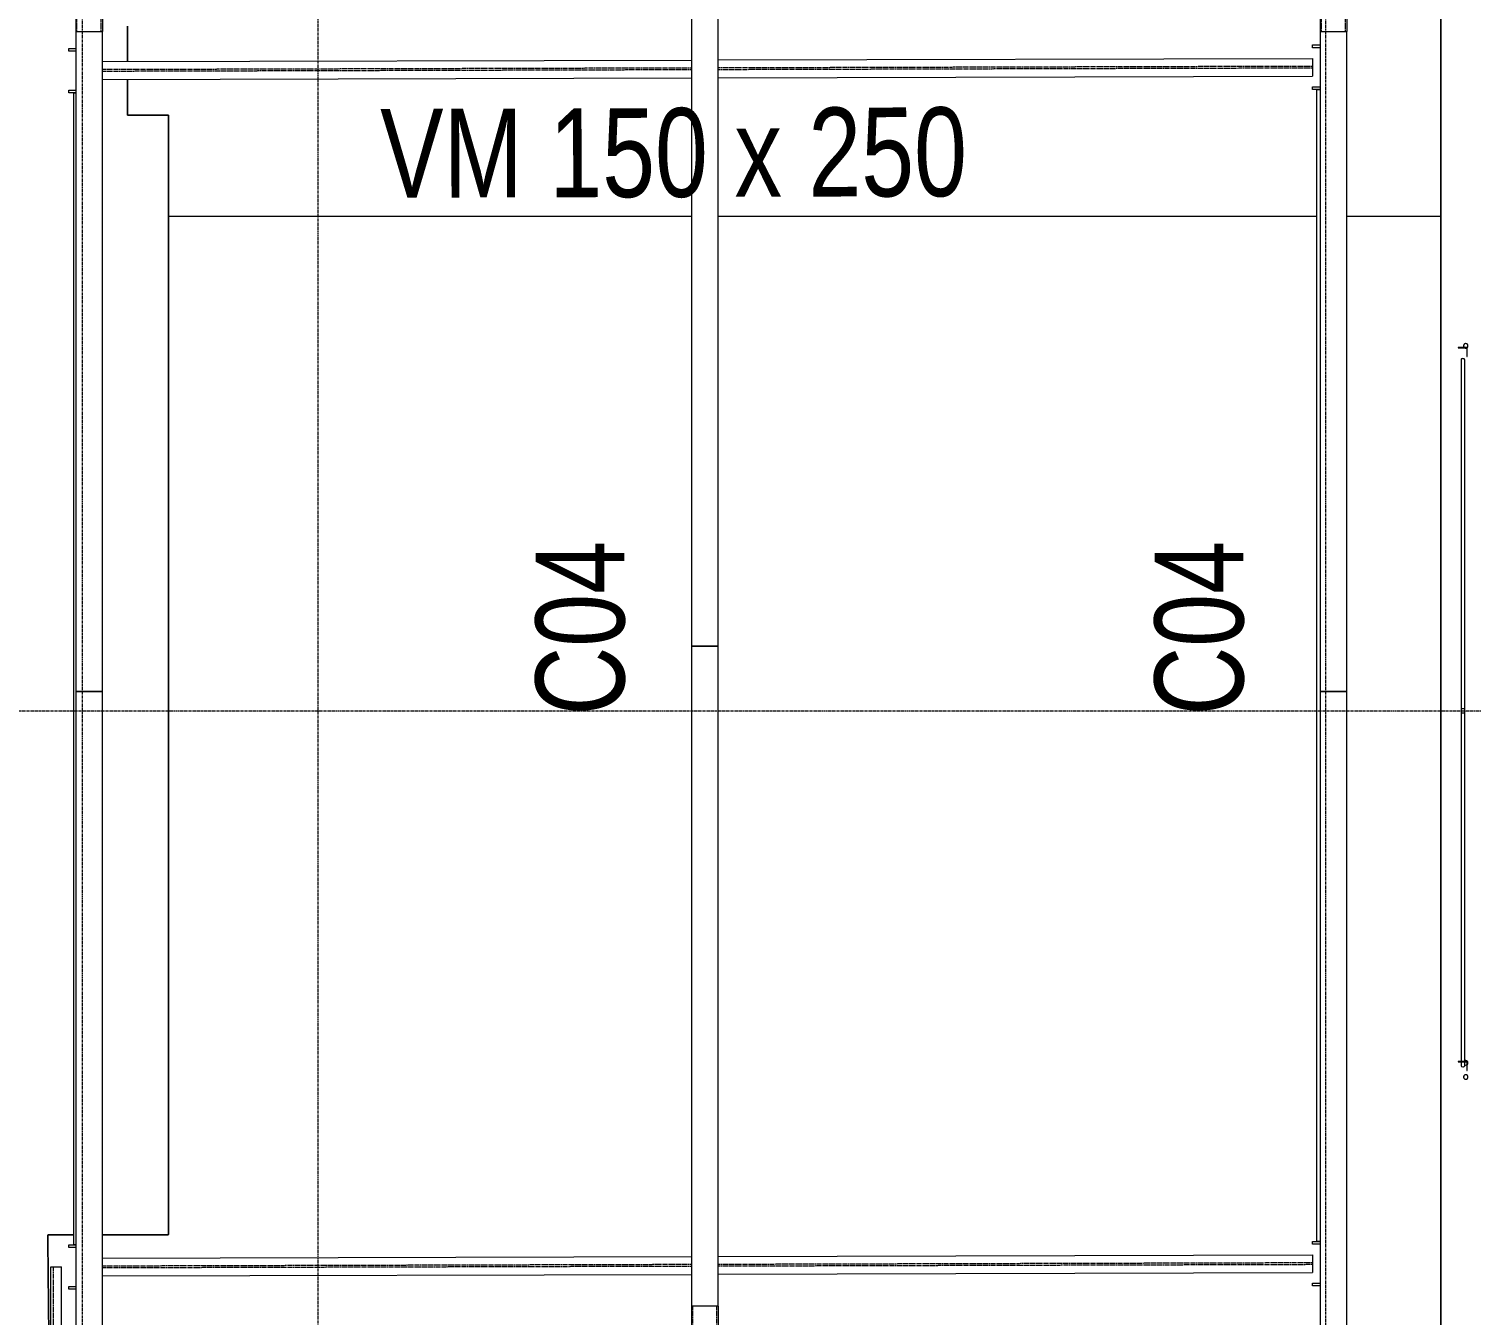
# Model space of a CAD drawing. Header units: centimetres. Extents: x -14291 to 3948, y -1225 to 8033.
# Drawn here: x -13278 to -12466, y 4739 to 5462 of the extents above; entities that cross this region are included whole.
import ezdxf

# ---------------------------------------------------------------- set-up
doc = ezdxf.new("R2010")
doc.units = ezdxf.units.CM
for name, pattern in [('_Overhead', [0.47625, 0.3175, -0.15875]), ('Grid Line', [2.2225, 1.27, -0.3175, 0.3175, -0.3175]), ('Hidden', [0.714375, 0.47625, -0.238125])]:
    doc.linetypes.add(name, pattern=pattern)
for name, color, linetype, lineweight in [('A-FLOR', 7, 'Continuous', 9), ('A-GENM', 7, 'Continuous', 9), ('S-BEAM', 7, 'Continuous', 9), ('S-BEAM-IDEN', 7, 'Continuous', 18), ('S-COLS', 7, 'Continuous', 9), ('S-GRID', 7, 'Continuous', 9)]:
    doc.layers.add(name, color=color, linetype=linetype, lineweight=lineweight)
doc.styles.add('Century Gothic_1', font='GOTHIC.TTF', dxfattribs={"width": 0.8, "height": 50})

# ---------------------------------------------------------------- blocks, each defined once
blk = doc.blocks.new('M_RVR_PERFIL L - M_RVR_PERFIL L-1665883-N01 - Planta Envigados')
at = {"layer": 'S-BEAM'}
for p, q in [((2.5, 2.5), (-2.5, 2.5)), ((-2.5, 2.5), (-2.5, 2.31)), ((-2.5, 2.31), (2.31, 2.31)), ((2.31, 2.31), (2.31, -2.5)), ((2.5, -2.5), (2.5, 2.5)), ((2.31, -2.5), (2.5, -2.5))]:
    blk.add_line(p, q, dxfattribs=at)
blk = doc.blocks.new('M_RVR_PERFIL L - M_RVR_PERFIL L-1665884-N01 - Planta Envigados')
at = {"layer": 'S-BEAM'}
for p, q in [((2.5, 2.5), (-2.5, 2.5)), ((-2.5, 2.5), (-2.5, 2.31)), ((-2.5, 2.31), (2.31, 2.31)), ((2.31, 2.31), (2.31, -2.5)), ((2.5, -2.5), (2.5, 2.5)), ((2.31, -2.5), (2.5, -2.5))]:
    blk.add_line(p, q, dxfattribs=at)
blk = doc.blocks.new('Costaneras Perfil C - 50 x 250-1666462-N01 - Planta Envigados')
at = {"layer": 'S-BEAM'}
for p, q in [((866.63, -12.2), (-3019.72, -12.2)), ((-3019.72, -12.5), (866.63, -12.5))]:
    blk.add_line(p, q, dxfattribs=at)
blk = doc.blocks.new('RVR_Tensor - d_25 mm-V24-N01 - Planta Envigados')
at = {"layer": 'A-GENM', "color": 8, "true_color": 0x808080}
for start, end in [(0, 180), (150, 180), (180, 225), (180, 210), (15, 120), (315, 360), (255, 285), (255, 285), (315, 345)]:
    blk.add_arc((0, 0), 1.25, start, end, dxfattribs=at)
blk = doc.blocks.new('RVR_Tensor - d_25 mm-V25-N01 - Planta Envigados')
at = {"layer": 'A-GENM', "color": 8, "true_color": 0x808080}
for start, end in [(0, 180), (150, 180), (180, 360), (180, 210), (15, 120), (240, 345)]:
    blk.add_arc((0, 0), 1.25, start, end, dxfattribs=at)
blk = doc.blocks.new('RVR_Tensor - d_25 mm-V26-N01 - Planta Envigados')
at = {"layer": 'A-GENM', "color": 8, "true_color": 0x808080}
for start, end in [(0, 120), (15, 120), (315, 360), (240, 285), (240, 285), (315, 345)]:
    blk.add_arc((0, 0), 1.25, start, end, dxfattribs=at)
blk = doc.blocks.new('RVR_Tensor angular - d_25 mm-1668533-N01 - Planta Envigados')
at = {"layer": 'A-GENM', "color": 8, "true_color": 0x808080}
for p, q in [((196.99, 1), (-0.01, 1)), ((-0.01, -1), (196.99, -1))]:
    blk.add_line(p, q, dxfattribs=at)
for centre, start_param, end_param in [((-0.01, 0), 0, 1.570796), ((196.99, 0), 4.712389, 7.853982), ((-0.01, 0), 1.570796, 3.141593), ((196.99, 0), 1.570796, 4.712389)]:
    blk.add_ellipse(centre, major_axis=(0, 1), ratio=0.615661, start_param=start_param, end_param=end_param, dxfattribs=at)
blk = doc.blocks.new('RVR_Tensor angular - d_25 mm-V28-N01 - Planta Envigados')
at = {"layer": 'A-GENM', "color": 8, "true_color": 0x808080}
for p, q in [((2.31, 1), (-0.01, 1)), ((199.17, 1), (2.5, 1)), ((-0.01, -1), (2.36, -1)), ((2.5, -1), (199.17, -1))]:
    blk.add_line(p, q, dxfattribs=at)
for centre, start_param, end_param in [((-0.01, 0), 0, 1.570796), ((199.17, 0), 4.712389, 7.853982), ((-0.01, 0), 1.570796, 3.141593), ((199.17, 0), 1.570796, 4.712389)]:
    blk.add_ellipse(centre, major_axis=(0, 1), ratio=0.5, start_param=start_param, end_param=end_param, dxfattribs=at)
blk = doc.blocks.new('C Shapes - C8x16-1788166-N01 - Planta Envigados')
at = {"layer": 'S-BEAM'}
for p, q in [((-13251.33, 5480.3), (-13251.16, 5480.3)), ((-13251.33, 5480.3), (-13251.33, 5460.83)), ((-13250.53, 5480.3), (-13251.16, 5480.3)), ((-13250.53, 5480.3), (-13250.01, 5480.3)), ((-13250.01, 5480.3), (-13248.76, 5480.3)), ((-13248.76, 5480.3), (-13238.9, 5480.3)), ((-13238.9, 5480.3), (-13237.64, 5480.3)), ((-13237.64, 5480.3), (-13237.13, 5480.3)), ((-13236.5, 5480.3), (-13237.13, 5480.3)), ((-13236.5, 5480.3), (-13236.33, 5480.3)), ((-13236.33, 5480.3), (-13236.33, 5460.83)), ((-13251.33, 4718.16), (-13251.33, 4698.68)), ((-13236.33, 4718.16), (-13236.33, 4698.68)), ((-13251.16, 4698.68), (-13251.33, 4698.68)), ((-13251.16, 4698.68), (-13250.53, 4698.68)), ((-13250.01, 4698.68), (-13250.53, 4698.68)), ((-13248.76, 4698.68), (-13250.01, 4698.68)), ((-13238.9, 4698.68), (-13248.76, 4698.68)), ((-13237.64, 4698.68), (-13238.9, 4698.68)), ((-13237.13, 4698.68), (-13237.64, 4698.68)), ((-13237.13, 4698.68), (-13236.5, 4698.68)), ((-13236.33, 4698.68), (-13236.5, 4698.68))]:
    blk.add_line(p, q, dxfattribs=at)
at = {"layer": 'S-BEAM', "linetype": 'Hidden'}
for p, q in [((-13250.62, 5460.83), (-13250.62, 5480.3)), ((-13237.04, 5460.83), (-13237.04, 5480.3)), ((-13250.62, 4698.68), (-13250.62, 4718.16)), ((-13237.04, 4698.68), (-13237.04, 4718.16))]:
    blk.add_line(p, q, dxfattribs=at)
blk = doc.blocks.new('C Shapes - C8x16-1788137-N01 - Planta Envigados')
at = {"layer": 'S-BEAM'}
for p, q in [((-12551.37, 5473.76), (-12551.2, 5473.76)), ((-12551.37, 5473.76), (-12551.37, 5460.83)), ((-12550.57, 5473.76), (-12551.2, 5473.76)), ((-12550.57, 5473.76), (-12550.05, 5473.76)), ((-12550.05, 5473.76), (-12548.8, 5473.76)), ((-12548.8, 5473.76), (-12538.94, 5473.76)), ((-12538.94, 5473.76), (-12537.68, 5473.76)), ((-12537.68, 5473.76), (-12537.17, 5473.76)), ((-12536.54, 5473.76), (-12537.17, 5473.76)), ((-12536.54, 5473.76), (-12536.37, 5473.76)), ((-12536.37, 5473.76), (-12536.37, 5460.83)), ((-12551.37, 4718.16), (-12551.37, 4705.23)), ((-12536.37, 4718.16), (-12536.37, 4705.23)), ((-12551.2, 4705.23), (-12551.37, 4705.23)), ((-12551.2, 4705.23), (-12550.57, 4705.23)), ((-12550.05, 4705.23), (-12550.57, 4705.23)), ((-12548.8, 4705.23), (-12550.05, 4705.23)), ((-12538.94, 4705.23), (-12548.8, 4705.23)), ((-12537.68, 4705.23), (-12538.94, 4705.23)), ((-12537.17, 4705.23), (-12537.68, 4705.23)), ((-12537.17, 4705.23), (-12536.54, 4705.23)), ((-12536.37, 4705.23), (-12536.54, 4705.23))]:
    blk.add_line(p, q, dxfattribs=at)
at = {"layer": 'S-BEAM', "linetype": 'Hidden'}
for p, q in [((-12550.66, 5460.83), (-12550.66, 5473.76)), ((-12537.08, 5460.83), (-12537.08, 5473.76)), ((-12550.66, 4705.23), (-12550.66, 4718.16)), ((-12537.08, 4705.23), (-12537.08, 4718.16))]:
    blk.add_line(p, q, dxfattribs=at)
blk = doc.blocks.new('M_W Shapes - 150 x 250-1747962-N01 - Planta Envigados')
at = {"layer": 'S-BEAM', "linetype": 'Hidden'}
for p, q in [((-7.11, 0.5), (-338.47, 0.5)), ((342.21, 0.5), (7.89, 0.5)), ((-7.11, -0.5), (-338.47, -0.5)), ((342.21, -0.5), (7.89, -0.5))]:
    blk.add_line(p, q, dxfattribs=at)
at = {"layer": 'S-BEAM'}
for p, q in [((-338.45, 5), (-7.1, 5)), ((7.9, 5), (342.21, 5)), ((342.21, 5), (342.21, -5)), ((-338.48, -5), (-7.12, -5)), ((7.88, -5), (342.21, -5))]:
    blk.add_line(p, q, dxfattribs=at)
blk = doc.blocks.new('M_W Shapes - 150 x 250-1747883-N01 - Planta Envigados')
at = {"layer": 'S-BEAM'}
for p, q in [((-324.13, -5), (-324.13, -3.74)), ((-324.13, -5), (324.13, -5)), ((324.13, -3.74), (324.13, -5))]:
    blk.add_line(p, q, dxfattribs=at)
blk = doc.blocks.new('M_W Shapes - 150 x 250-V61-N01 - Planta Envigados')
at = {"layer": 'S-BEAM'}
for p, q in [((-324.13, 3.24), (-324.13, 5)), ((-324.13, 5), (324.13, 5)), ((324.13, 5), (324.13, 3.24))]:
    blk.add_line(p, q, dxfattribs=at)
blk = doc.blocks.new('C Shapes - C8x16-1751924-N01 - Planta Envigados')
at = {"layer": 'S-BEAM'}
for p, q in [((-503.11, 1.71), (-503.11, -4.29)), ((503.11, 1.71), (-503.11, 1.71)), ((503.11, -4.29), (503.11, 1.71)), ((503.11, -4.29), (-503.11, -4.29))]:
    blk.add_line(p, q, dxfattribs=at)
at = {"layer": 'S-BEAM', "linetype": 'Hidden'}
blk.add_line((-503.11, 0.42), (503.11, 0.42), dxfattribs=at)

msp = doc.modelspace()

# ---------------------------------------------------------------- linework, layer by layer
at = {"layer": 'A-FLOR', "color": 8, "linetype": '_Overhead', "true_color": 0x808080}
for p, q in [((-13222.096, 5443.909), (-13222.096, 5463.839)), ((-13222.096, 5463.839), (-13222.096, 5443.909)), ((-13222.096, 5413.839), (-13222.096, 5433.826)), ((-13222.096, 5433.826), (-13222.096, 5413.839)), ((-13199.046, 5413.839), (-13222.096, 5413.839)), ((-13222.096, 5413.839), (-13199.046, 5413.839)), ((-13199.046, 4783.734), (-13199.046, 5413.839)), ((-13199.046, 5413.839), (-13199.046, 4783.734)), ((-13199.046, 5356.876), (-12904.972, 5356.876)), ((-13199.046, 5356.876), (-12904.972, 5356.876)), ((-12889.972, 5356.876), (-12553.133, 5356.876)), ((-12889.972, 5356.876), (-12553.133, 5356.876)), ((-12536.368, 5356.876), (-12483.626, 5356.876)), ((-12536.368, 5356.876), (-12483.626, 5356.876)), ((-13265.296, 4620.911), (-13267.034, 4783.808)), ((-13267.034, 4783.808), (-13252.591, 4783.792)), ((-13252.591, 4783.792), (-13267.034, 4783.808)), ((-13267.034, 4783.808), (-13265.296, 4620.911)), ((-13236.329, 4783.775), (-13199.046, 4783.734)), ((-13199.046, 4783.734), (-13236.329, 4783.775))]:
    msp.add_line(p, q, dxfattribs=at)
at = {"layer": 'S-BEAM'}
for p, q in [((-12904.972, 5486.27), (-12904.972, 5114.937)), ((-12889.972, 5114.937), (-12889.972, 5486.27)), ((-13251.329, 5460.825), (-13236.329, 5460.825)), ((-13251.329, 5460.825), (-13251.329, 5089.492)), ((-13236.329, 5089.492), (-13236.329, 5460.825)), ((-12551.368, 5460.825), (-12536.368, 5460.825)), ((-12551.368, 5460.825), (-12551.368, 5089.492)), ((-12536.368, 5089.492), (-12536.368, 5460.825)), ((-12889.972, 5114.937), (-12904.972, 5114.937)), ((-12904.972, 5114.937), (-12904.972, 4743.603)), ((-12904.972, 5114.937), (-12889.972, 5114.937)), ((-12889.972, 4743.603), (-12889.972, 5114.937)), ((-13236.329, 5089.492), (-13251.329, 5089.492)), ((-13251.329, 5089.492), (-13251.329, 4718.158)), ((-13251.329, 5089.492), (-13236.329, 5089.492)), ((-13236.329, 4718.158), (-13236.329, 5089.492)), ((-12536.368, 5089.492), (-12551.368, 5089.492)), ((-12551.368, 5089.492), (-12551.368, 4718.158)), ((-12551.368, 5089.492), (-12536.368, 5089.492)), ((-12536.368, 4718.158), (-12536.368, 5089.492)), ((-12889.972, 4743.603), (-12904.972, 4743.603))]:
    msp.add_line(p, q, dxfattribs=at)
at = {"layer": 'S-COLS'}
for p, q in [((-12555.633, 5453.241), (-12551.368, 5453.241)), ((-12555.633, 5451.701), (-12555.633, 5453.241)), ((-12551.368, 5451.701), (-12555.633, 5451.701)), ((-13255.091, 5451.339), (-13251.329, 5451.339)), ((-13255.091, 5449.799), (-13255.091, 5451.339)), ((-13251.329, 5449.799), (-13255.091, 5449.799)), ((-13255.091, 5427.879), (-13251.329, 5427.879)), ((-13255.091, 5426.339), (-13255.091, 5427.879)), ((-12555.633, 5429.781), (-12551.368, 5429.781)), ((-12555.633, 5428.241), (-12555.633, 5429.781)), ((-12551.368, 5428.241), (-12555.633, 5428.241)), ((-13251.329, 5426.339), (-13255.091, 5426.339)), ((-12555.633, 4779.978), (-12551.368, 4779.978)), ((-12555.633, 4778.438), (-12555.633, 4779.978)), ((-12551.368, 4778.438), (-12555.633, 4778.438)), ((-13255.091, 4778.077), (-13251.329, 4778.077)), ((-13255.091, 4776.537), (-13255.091, 4778.077)), ((-13251.329, 4776.537), (-13255.091, 4776.537)), ((-13255.091, 4754.617), (-13251.329, 4754.617)), ((-13255.091, 4753.077), (-13255.091, 4754.617)), ((-12555.633, 4756.518), (-12551.368, 4756.518)), ((-12555.633, 4754.978), (-12555.633, 4756.518)), ((-12551.368, 4754.978), (-12555.633, 4754.978)), ((-13251.329, 4753.077), (-13255.091, 4753.077))]:
    msp.add_line(p, q, dxfattribs=at)
at = {"layer": 'S-GRID', "color": 253, "linetype": 'Grid Line', "true_color": 0xaaaaaa}
for p, q in [((-13115.164, 7882.574), (-13115.164, -1075.311)), ((-13247.591, 7565.074), (-13247.591, -757.811)), ((-12548.304, 7565.074), (-12548.304, -757.811)), ((-14005.363, 5078.539), (2922.583, 5078.539))]:
    msp.add_line(p, q, dxfattribs=at)

# ---------------------------------------------------------------- block references
at = {"layer": 'A-GENM', "color": 8, "true_color": 0x808080}
for name, p in [('RVR_Tensor - d_25 mm-V24-N01 - Planta Envigados', (-12469.452, 5283.943)), ('RVR_Tensor - d_25 mm-V26-N01 - Planta Envigados', (-12469.452, 4880.534)), ('RVR_Tensor - d_25 mm-V25-N01 - Planta Envigados', (-12469.452, 4872.534))]:
    msp.add_blockref(name, p, dxfattribs=at)
for name, p, rotation in [('RVR_Tensor angular - d_25 mm-1668533-N01 - Planta Envigados', (-12471.061, 5276.144), 269.9999999999995), ('RVR_Tensor angular - d_25 mm-V28-N01 - Planta Envigados', (-12471.061, 4878.788), 89.99999999999977)]:
    msp.add_blockref(name, p, dxfattribs=dict(at, rotation=rotation))
at = {"layer": 'S-BEAM'}
for name, p, rotation in [('Costaneras Perfil C - 50 x 250-1666462-N01 - Planta Envigados', (-12471.126, 3056.956), 270), ('M_W Shapes - 150 x 250-1747962-N01 - Planta Envigados', (-12897.862, 5439.79), 0.1557669923510719), ('M_W Shapes - 150 x 250-V61-N01 - Planta Envigados', (-12548.133, 5104.11), 89.99999999999986), ('M_W Shapes - 150 x 250-1747883-N01 - Planta Envigados', (-13247.591, 5102.208), 269.9999999999998), ('M_W Shapes - 150 x 250-1747962-N01 - Planta Envigados', (-12897.862, 4766.528), 0.1557669923510719)]:
    msp.add_blockref(name, p, dxfattribs=dict(at, rotation=rotation))
for name, p in [('C Shapes - C8x16-1788166-N01 - Planta Envigados', (346.356, 25.445)), ('C Shapes - C8x16-1788166-N01 - Planta Envigados', (0, 0)), ('C Shapes - C8x16-1788137-N01 - Planta Envigados', (0, 0)), ('M_RVR_PERFIL L - M_RVR_PERFIL L-1665883-N01 - Planta Envigados', (-12471.167, 5280.466)), ('M_RVR_PERFIL L - M_RVR_PERFIL L-1665884-N01 - Planta Envigados', (-12471.167, 4878.788))]:
    msp.add_blockref(name, p, dxfattribs=at)
at = {"layer": 'S-BEAM', "extrusion": (0, 0, -1), "rotation": 270}
msp.add_blockref('C Shapes - C8x16-1751924-N01 - Planta Envigados', (13263.584, 4262.532), dxfattribs=at)

# ---------------------------------------------------------------- texts
at = {"layer": 'S-BEAM-IDEN', "lineweight": 9, "char_height": 50, "attachment_point": 1, "style": 'Century Gothic_1'}
for s, insert, width, rotation in [('VM 150 x 250', (-13080.127, 5417.285), 434.51462, 0.155767), ('C04', (-12992.665, 5076.01), 133.08012, 90), ('C04', (-12644.506, 5076.01), 133.08012, 90)]:
    msp.add_mtext(s, dxfattribs=dict(at, insert=insert, width=width, rotation=rotation))

doc.saveas('drawing.dxf')
